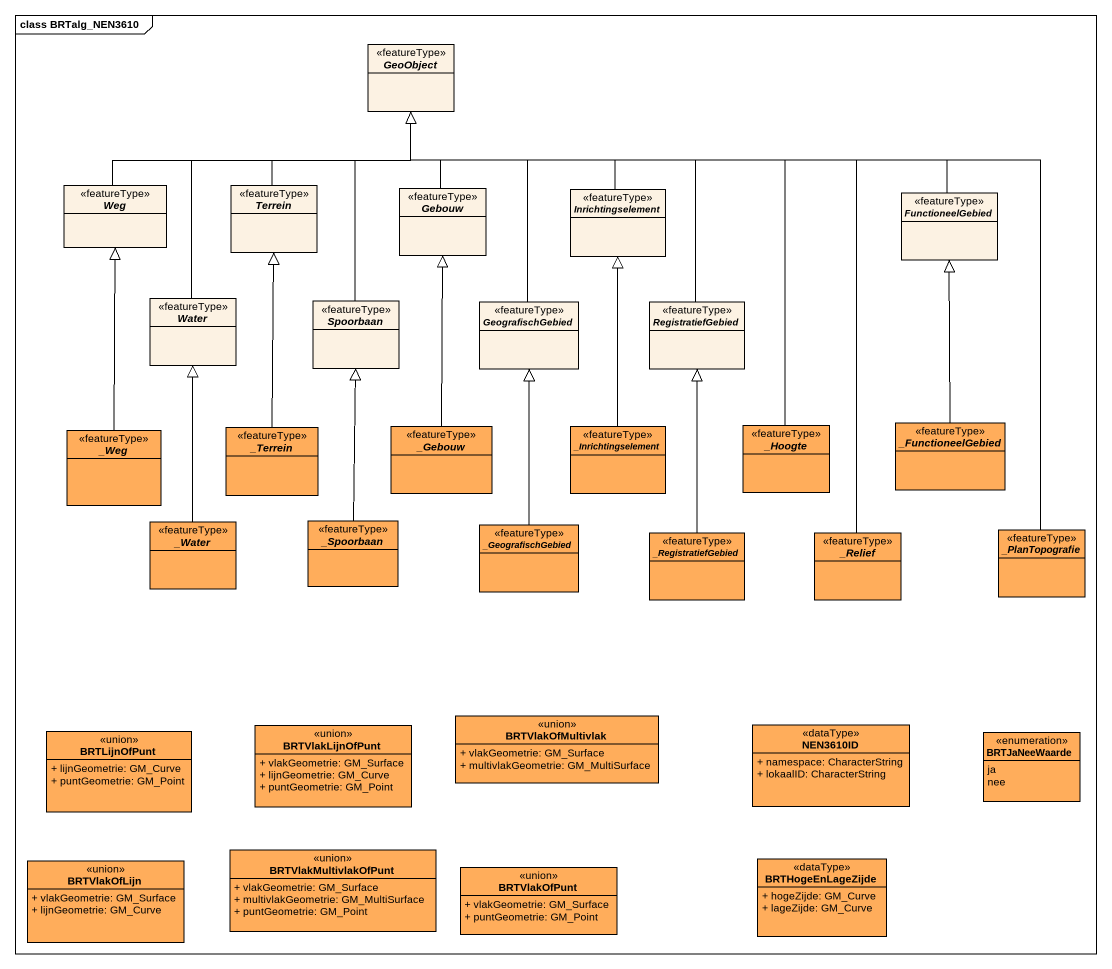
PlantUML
@startuml
mainframe class BRTalg_NEN3610
hide circle
hide empty members
skinparam classAttributeIconSize 0
abstract class GeoObject <<featureType>>
abstract class Weg <<featureType>>
abstract class Terrein <<featureType>>
abstract class Gebouw <<featureType>>
abstract class Inrichtingselement <<featureType>>
abstract class FunctioneelGebied <<featureType>> #FCF2E3
abstract class Water <<featureType>>
abstract class Spoorbaan <<featureType>>
abstract class GeografischGebied <<featureType>>
abstract class RegistratiefGebied <<featureType>> #FCF2E3
abstract class "_Weg" as Weg_2 <<featureType>> #FFAD5B
abstract class "_Terrein" as Terrein_2 <<featureType>> #FFAD5B
abstract class "_Gebouw" as Gebouw_2 <<featureType>> #FFAD5B
abstract class "_Inrichtingselement" as Inrichtingselement_2 <<featureType>> #FFAD5B
abstract class "_Hoogte" as Hoogte <<featureType>> #FFAD5B
abstract class "_FunctioneelGebied" as FunctioneelGebied_2 <<featureType>> #FFAD5B
abstract class "_Water" as Water_2 <<featureType>> #FFAD5B
abstract class "_Spoorbaan" as Spoorbaan_2 <<featureType>> #FFAD5B
abstract class "_GeografischGebied" as GeografischGebied_2 <<featureType>> #FFAD5B
abstract class "_RegistratiefGebied" as RegistratiefGebied_2 <<featureType>> #FFAD5B
abstract class "_Relief" as Relief <<featureType>> #FFAD5B
abstract class "_PlanTopografie" as PlanTopografie <<featureType>> #FFAD5B
class BRTLijnOfPunt <<union>> #FFAD5B {
  + lijnGeometrie: GM_Curve
  + puntGeometrie: GM_Point
}
class BRTVlakLijnOfPunt <<union>> #FFAD5B {
  + vlakGeometrie: GM_Surface
  + lijnGeometrie: GM_Curve
  + puntGeometrie: GM_Point
}
class BRTVlakOfMultivlak <<union>> #FFAD5B {
  + vlakGeometrie: GM_Surface
  + multivlakGeometrie: GM_MultiSurface
}
class NEN3610ID <<dataType>> #FFAD5B {
  + namespace: CharacterString
  + lokaalID: CharacterString
}
enum BRTJaNeeWaarde <<enumeration>> #FFAD5B {
  ja
  nee
}
class BRTVlakOfLijn <<union>> #FFAD5B {
  + vlakGeometrie: GM_Surface
  + lijnGeometrie: GM_Curve
}
class BRTVlakMultivlakOfPunt <<union>> #FFAD5B {
  + vlakGeometrie: GM_Surface
  + multivlakGeometrie: GM_MultiSurface
  + puntGeometrie: GM_Point
}
class BRTVlakOfPunt <<union>> #FFAD5B {
  + vlakGeometrie: GM_Surface
  + puntGeometrie: GM_Point
}
class BRTHogeEnLageZijde <<dataType>> #FFAD5B {
  + hogeZijde: GM_Curve
  + lageZijde: GM_Curve
}
Weg -right-|> GeoObject
Terrein -up-|> GeoObject
Gebouw -up-|> GeoObject
Inrichtingselement -up-|> GeoObject
FunctioneelGebied -left-|> GeoObject
Water -up-|> GeoObject
Spoorbaan -up-|> GeoObject
GeografischGebied -up-|> GeoObject
RegistratiefGebied -up-|> GeoObject
Weg_2 -up-|> Weg
Terrein_2 -up-|> Terrein
Gebouw_2 -up-|> Gebouw
Inrichtingselement_2 -up-|> Inrichtingselement
Hoogte -up-|> GeoObject
FunctioneelGebied_2 -up-|> FunctioneelGebied
Water_2 -up-|> Water
Spoorbaan_2 -up-|> Spoorbaan
GeografischGebied_2 -up-|> GeografischGebied
RegistratiefGebied_2 -up-|> RegistratiefGebied
Relief -up-|> GeoObject
PlanTopografie -up-|> GeoObject
@enduml
